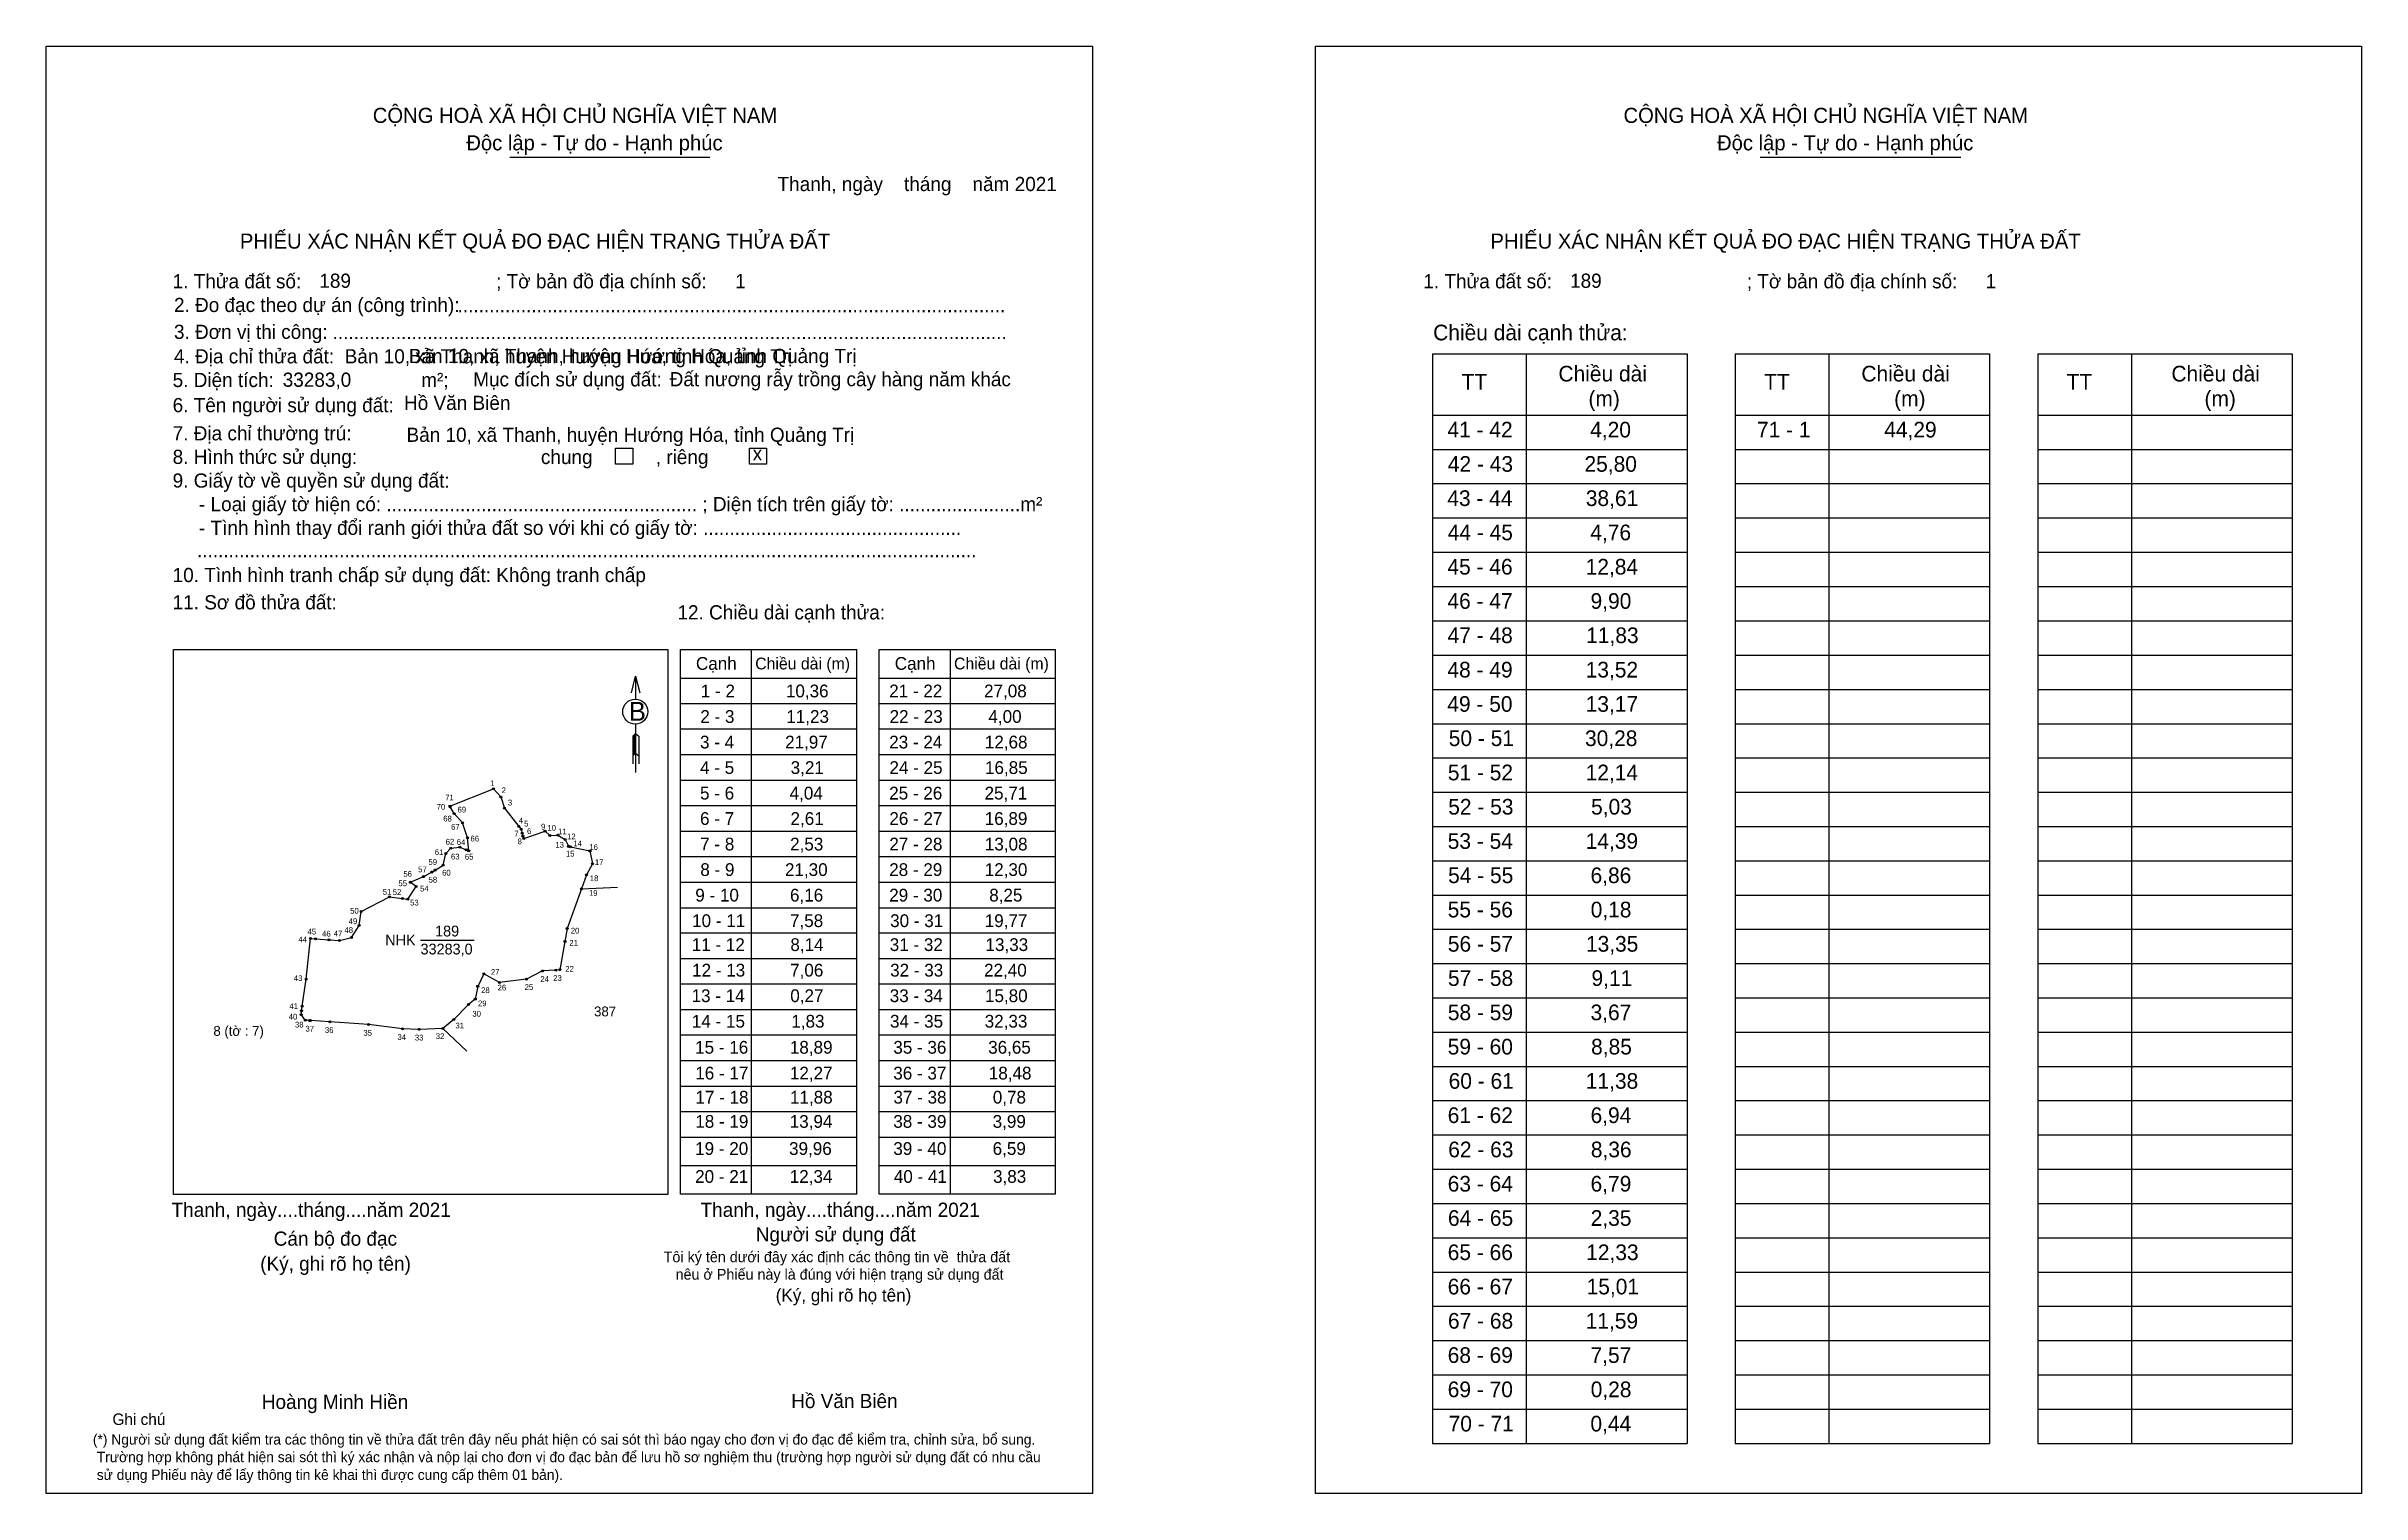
# Model space of a CAD drawing. Extents: x 545308 to 547058, y 1824602 to 1825696.
import ezdxf

# ---------------------------------------------------------------- set-up
doc = ezdxf.new("R2010")
doc.units = 0
for name, color, linetype in [('CanhThua', 7, 'Continuous'), ('kqddKhungInTrang1', 7, 'Continuous'), ('kqddKhungInTrang2', 7, 'Continuous'), ('kqddNoiDung', 7, 'Continuous'), ('kqddTemplate', 7, 'Continuous'), ('MocDinhThua', 7, 'Continuous'), ('NhanDiaChinhThua', 7, 'Continuous'), ('NhanTuCan', 7, 'Continuous'), ('RauThua', 7, 'Continuous'), ('SoHieuDinhThua', 7, 'Continuous')]:
    doc.layers.add(name, color=color, linetype=linetype)

msp = doc.modelspace()

# ---------------------------------------------------------------- linework, layer by layer
at = {"layer": 'CanhThua'}
for p, q in [((545612.8, 1825122.1), (545645.8, 1825135.1)), ((545645.8, 1825135.1), (545651.4, 1825129)), ((545613, 1825121.8), (545612.8, 1825122.1)), ((545613.1, 1825121.6), (545613, 1825121.8)), ((545616.2, 1825116.4), (545613.1, 1825121.6)), ((545622.4, 1825109.5), (545616.2, 1825116.4)), ((545651.4, 1825129), (545654.2, 1825120.5)), ((545654.2, 1825120.5), (545665.1, 1825106.7)), ((545626.1, 1825098.1), (545622.4, 1825109.5)), ((545627.1, 1825088.3), (545626.1, 1825098.1)), ((545665.1, 1825106.7), (545666.7, 1825104.7)), ((545666.7, 1825104.7), (545667.6, 1825101.6)), ((545667.6, 1825101.6), (545668.1, 1825099.5)), ((545668.1, 1825099.5), (545668.7, 1825097.6)), ((545668.7, 1825097.6), (545684.8, 1825103.1)), ((545684.8, 1825103.1), (545688.4, 1825099.8)), ((545688.4, 1825099.8), (545694.5, 1825100.2)), ((545694.5, 1825100.2), (545700.1, 1825096.9)), ((545700.1, 1825096.9), (545702.5, 1825091.8)), ((545601.8, 1825073.8), (545607.9, 1825077.5)), ((545607.9, 1825077.5), (545609.9, 1825086.3)), ((545609.9, 1825086.3), (545613.7, 1825090.4)), ((545613.7, 1825090.4), (545620.3, 1825091.1)), ((545620.3, 1825091.1), (545625.3, 1825089)), ((545625.3, 1825089), (545627.1, 1825088.3)), ((545702.5, 1825091.8), (545702.6, 1825091.6)), ((545702.6, 1825091.6), (545704, 1825091.3)), ((545704, 1825091.3), (545718.8, 1825088.2)), ((545720.6, 1825078.5), (545716.2, 1825070.1)), ((545718.8, 1825088.2), (545720.6, 1825078.5)), ((545581, 1825051.7), (545587.4, 1825061.3)), ((545583, 1825064.5), (545583.1, 1825064.6)), ((545587.4, 1825061.3), (545583, 1825064.5)), ((545583.1, 1825064.6), (545592.9, 1825068.8)), ((545592.9, 1825068.8), (545599.2, 1825072.3)), ((545599.2, 1825072.3), (545601.8, 1825073.8)), ((545712.4, 1825059.6), (545701.6, 1825029.5)), ((545716.2, 1825070.1), (545712.4, 1825059.6)), ((545544.3, 1825032), (545545.8, 1825042.4)), ((545545.8, 1825042.4), (545567.3, 1825053.5)), ((545567.3, 1825053.5), (545577, 1825052.2)), ((545577, 1825052.2), (545581, 1825051.7)), ((545538.6, 1825022.8), (545544.3, 1825032)), ((545701.6, 1825029.5), (545699.9, 1825019.8)), ((545504.3, 1824991.3), (545507.5, 1825022)), ((545507.5, 1825022), (545511.3, 1825021.8)), ((545511.3, 1825021.8), (545521.5, 1825021.1)), ((545521.5, 1825021.1), (545529.4, 1825020.6)), ((545529.4, 1825020.6), (545538.6, 1825022.8)), ((545699.9, 1825019.8), (545696.1, 1824998.5)), ((545501.3, 1824970.9), (545504.3, 1824991.3)), ((545638.5, 1824995.3), (545633.9, 1824985.9)), ((545650.4, 1824988.9), (545638.5, 1824995.3)), ((545670.8, 1824991.3), (545650.4, 1824988.9)), ((545682.8, 1824997.5), (545670.8, 1824991.3)), ((545692.9, 1824998.2), (545682.8, 1824997.5)), ((545696.1, 1824998.5), (545692.9, 1824998.2)), ((545626.9, 1824972.1), (545615.8, 1824960.9)), ((545632.1, 1824976.2), (545626.9, 1824972.1)), ((545633.9, 1824985.9), (545632.1, 1824976.2)), ((545500.4, 1824964.5), (545500.8, 1824967.5)), ((545503.6, 1824960.3), (545500.4, 1824964.5)), ((545500.8, 1824967.5), (545501.3, 1824970.9)), ((545506.8, 1824960.1), (545503.6, 1824960.3)), ((545507.4, 1824960.1), (545506.8, 1824960.1)), ((545522.1, 1824959), (545507.4, 1824960.1)), ((545551.4, 1824957), (545522.1, 1824959)), ((545577, 1824953.8), (545551.4, 1824957)), ((545615.8, 1824960.9), (545607.6, 1824954)), ((545589.7, 1824953.4), (545577, 1824953.8)), ((545607.6, 1824954), (545589.7, 1824953.4))]:
    msp.add_line(p, q, dxfattribs=at)
at = {"layer": 'kqddKhungInTrang1'}
msp.add_lwpolyline([(545307.8, 1825696.3), (546098.6, 1825696.3), (546098.6, 1824602.5), (545307.8, 1824602.5)], close=True, dxfattribs=at)
at = {"layer": 'kqddKhungInTrang2'}
msp.add_lwpolyline([(546267.3, 1825696.3), (547058.1, 1825696.3), (547058.1, 1824602.5), (546267.3, 1824602.5)], close=True, dxfattribs=at)
at = {"layer": 'kqddTemplate'}
for p, q in [((545658.1, 1825612.6), (545809.5, 1825612.6)), ((546603.5, 1825612.6), (546755, 1825612.6)), ((546355.8, 1825463.9), (546548.1, 1825463.9)), ((546355.8, 1825463.9), (546355.8, 1824640.5)), ((546426.6, 1825463.9), (546426.6, 1824640.5)), ((546548.1, 1825463.9), (546548.1, 1824640.5)), ((546584.6, 1825463.9), (546584.6, 1824640.5)), ((546584.6, 1825463.9), (546776.9, 1825463.9)), ((546655.3, 1825463.9), (546655.3, 1824640.5)), ((546776.9, 1825463.9), (546776.9, 1824640.5)), ((546813.3, 1825463.9), (546813.3, 1824640.5)), ((546813.3, 1825463.9), (547005.6, 1825463.9)), ((546884.1, 1825463.9), (546884.1, 1824640.5)), ((547005.6, 1825463.9), (547005.6, 1824640.5)), ((546355.8, 1825417.6), (546548.1, 1825417.6)), ((546584.6, 1825417.6), (546776.9, 1825417.6)), ((546813.3, 1825417.6), (547005.6, 1825417.6)), ((546355.8, 1825391.7), (546548.1, 1825391.7)), ((546584.6, 1825391.7), (546776.9, 1825391.7)), ((546813.3, 1825391.7), (547005.6, 1825391.7)), ((546355.8, 1825365.8), (546548.1, 1825365.8)), ((546584.6, 1825365.8), (546776.9, 1825365.8)), ((546813.3, 1825365.8), (547005.6, 1825365.8)), ((546355.8, 1825339.9), (546548.1, 1825339.9)), ((546584.6, 1825339.9), (546776.9, 1825339.9)), ((546813.3, 1825339.9), (547005.6, 1825339.9)), ((546355.8, 1825314), (546548.1, 1825314)), ((546584.6, 1825314), (546776.9, 1825314)), ((546813.3, 1825314), (547005.6, 1825314)), ((546355.8, 1825288.1), (546548.1, 1825288.1)), ((546584.6, 1825288.1), (546776.9, 1825288.1)), ((546813.3, 1825288.1), (547005.6, 1825288.1)), ((546355.8, 1825262.2), (546548.1, 1825262.2)), ((546584.6, 1825262.1), (546776.9, 1825262.1)), ((546813.3, 1825262.1), (547005.6, 1825262.1)), ((545787.2, 1825240.5), (545920.4, 1825240.5)), ((545787.2, 1824828.9), (545787.2, 1825240.5)), ((545840.7, 1825240.5), (545840.7, 1824828.9)), ((545920.4, 1824828.9), (545920.4, 1825240.5)), ((545937.4, 1825240.5), (546070.7, 1825240.5)), ((545937.4, 1824828.9), (545937.4, 1825240.5)), ((545991, 1825240.5), (545991, 1824828.9)), ((546070.7, 1824828.9), (546070.7, 1825240.5)), ((546355.8, 1825236.2), (546548.1, 1825236.2)), ((546584.6, 1825236.2), (546776.9, 1825236.2)), ((546813.3, 1825236.2), (547005.6, 1825236.2)), ((545753.2, 1825220.2), (545753.3, 1825203)), ((545787.2, 1825218.9), (545920.4, 1825218.9)), ((545937.4, 1825218.9), (546070.7, 1825218.9)), ((545787.2, 1825199.6), (545920.4, 1825199.6)), ((545937.4, 1825199.6), (546070.7, 1825199.6)), ((546355.8, 1825210.3), (546548.1, 1825210.3)), ((546584.6, 1825210.3), (546776.9, 1825210.3)), ((546813.3, 1825210.3), (547005.6, 1825210.3)), ((545753.3, 1825184), (545753.3, 1825147.6)), ((546355.8, 1825184.4), (546548.1, 1825184.4)), ((546584.6, 1825184.4), (546776.9, 1825184.4)), ((546813.3, 1825184.4), (547005.6, 1825184.4)), ((545753.3, 1825177), (545751.1, 1825174.9)), ((545753.3, 1825176), (545751.1, 1825173.9)), ((545753.3, 1825175), (545751.1, 1825172.9)), ((545751.1, 1825174.9), (545751.1, 1825154.1)), ((545753.3, 1825174.1), (545751.1, 1825171.9)), ((545753.3, 1825173.1), (545751.1, 1825171)), ((545753.3, 1825172.1), (545751.1, 1825170)), ((545753.3, 1825171.1), (545751.1, 1825169)), ((545753.3, 1825170.1), (545751.1, 1825168)), ((545753.3, 1825169.1), (545751.1, 1825167)), ((545753.3, 1825168.2), (545751.1, 1825166)), ((545753.3, 1825167.2), (545751.1, 1825165)), ((545753.3, 1825166.2), (545751.1, 1825164)), ((545753.3, 1825165.2), (545751.1, 1825163.1)), ((545753.3, 1825177), (545755.6, 1825174.9)), ((545755.6, 1825174.9), (545755.6, 1825154.1)), ((545787.2, 1825180.4), (545920.4, 1825180.4)), ((545937.4, 1825180.4), (546070.7, 1825180.4)), ((545753.3, 1825164.2), (545751.1, 1825162.1)), ((545753.3, 1825163.2), (545751.1, 1825161.1)), ((545753.3, 1825162.2), (545751.1, 1825160.1)), ((545753.3, 1825162.2), (545755.6, 1825160.1)), ((545787.2, 1825161.1), (545920.4, 1825161.1)), ((545937.4, 1825161.1), (546070.7, 1825161.1)), ((546355.8, 1825158.5), (546548.1, 1825158.5)), ((546584.6, 1825158.5), (546776.9, 1825158.5)), ((546813.3, 1825158.5), (547005.6, 1825158.5)), ((545787.2, 1825141.8), (545920.4, 1825141.8)), ((545937.4, 1825141.8), (546070.7, 1825141.8)), ((546355.8, 1825132.6), (546548.1, 1825132.6)), ((546584.6, 1825132.6), (546776.9, 1825132.6)), ((546813.3, 1825132.6), (547005.6, 1825132.6)), ((545787.2, 1825122.5), (545920.4, 1825122.5)), ((545937.4, 1825122.5), (546070.7, 1825122.5)), ((545787.2, 1825103.2), (545920.4, 1825103.2)), ((545937.4, 1825103.2), (546070.7, 1825103.2)), ((546355.8, 1825106.7), (546548.1, 1825106.7)), ((546584.6, 1825106.7), (546776.9, 1825106.7)), ((546813.3, 1825106.7), (547005.6, 1825106.7)), ((545787.2, 1825083.9), (545920.4, 1825083.9)), ((545937.4, 1825083.9), (546070.7, 1825083.9)), ((546355.8, 1825080.8), (546548.1, 1825080.8)), ((546584.6, 1825080.8), (546776.9, 1825080.8)), ((546813.3, 1825080.8), (547005.6, 1825080.8)), ((545787.2, 1825064.6), (545920.4, 1825064.6)), ((545937.4, 1825064.6), (546070.7, 1825064.6)), ((545787.2, 1825045.3), (545920.4, 1825045.3)), ((545937.4, 1825045.3), (546070.7, 1825045.3)), ((546355.8, 1825054.9), (546548.1, 1825054.9)), ((546584.6, 1825054.9), (546776.9, 1825054.9)), ((546813.3, 1825054.9), (547005.6, 1825054.9)), ((545920.4, 1825026), (545787.2, 1825026)), ((546070.7, 1825026), (545937.4, 1825026)), ((546355.8, 1825029), (546548.1, 1825029)), ((546584.6, 1825029), (546776.9, 1825029)), ((546813.3, 1825029), (547005.6, 1825029)), ((545920.4, 1825006.8), (545787.2, 1825006.8)), ((546070.7, 1825006.8), (545937.4, 1825006.8)), ((546355.8, 1825003.1), (546548.1, 1825003.1)), ((546584.6, 1825003.1), (546776.9, 1825003.1)), ((546813.3, 1825003.1), (547005.6, 1825003.1)), ((545920.4, 1824987.5), (545787.2, 1824987.5)), ((546070.7, 1824987.5), (545937.4, 1824987.5)), ((546355.8, 1824977.2), (546548.1, 1824977.2)), ((546584.6, 1824977.2), (546776.9, 1824977.2)), ((546813.3, 1824977.2), (547005.6, 1824977.2)), ((545920.4, 1824968.2), (545787.2, 1824968.2)), ((546070.7, 1824968.2), (545937.4, 1824968.2)), ((545920.4, 1824948.9), (545787.2, 1824948.9)), ((546070.7, 1824948.9), (545937.4, 1824948.9)), ((546355.8, 1824951.3), (546548.1, 1824951.3)), ((546584.6, 1824951.3), (546776.9, 1824951.3)), ((546813.3, 1824951.3), (547005.6, 1824951.3)), ((545920.4, 1824929.6), (545787.2, 1824929.6)), ((546070.7, 1824929.6), (545937.4, 1824929.6)), ((546355.8, 1824925.4), (546548.1, 1824925.4)), ((546584.6, 1824925.4), (546776.9, 1824925.4)), ((546813.3, 1824925.4), (547005.6, 1824925.4)), ((545920.4, 1824910.3), (545787.2, 1824910.3)), ((546070.7, 1824910.3), (545937.4, 1824910.3)), ((545920.4, 1824891), (545787.2, 1824891)), ((546070.7, 1824891), (545937.4, 1824891)), ((546355.8, 1824899.5), (546548.1, 1824899.5)), ((546584.6, 1824899.5), (546776.9, 1824899.5)), ((546813.3, 1824899.5), (547005.6, 1824899.5)), ((545920.4, 1824871.7), (545787.2, 1824871.7)), ((546070.7, 1824871.7), (545937.4, 1824871.7)), ((546355.8, 1824873.6), (546548.1, 1824873.6)), ((546584.6, 1824873.6), (546776.9, 1824873.6)), ((546813.3, 1824873.6), (547005.6, 1824873.6)), ((545920.4, 1824850.3), (545787.2, 1824850.3)), ((546070.7, 1824850.3), (545937.4, 1824850.3)), ((546355.8, 1824847.7), (546548.1, 1824847.7)), ((546584.6, 1824847.7), (546776.9, 1824847.7)), ((546813.3, 1824847.7), (547005.6, 1824847.7)), ((545920.4, 1824828.9), (545787.2, 1824828.9)), ((546070.7, 1824828.9), (545937.4, 1824828.9)), ((546355.8, 1824821.8), (546548.1, 1824821.8)), ((546584.6, 1824821.8), (546776.9, 1824821.8)), ((546813.3, 1824821.8), (547005.6, 1824821.8)), ((546355.8, 1824795.9), (546548.1, 1824795.9)), ((546584.6, 1824795.9), (546776.9, 1824795.9)), ((546813.3, 1824795.9), (547005.6, 1824795.9)), ((546355.8, 1824770), (546548.1, 1824770)), ((546584.6, 1824770), (546776.9, 1824770)), ((546813.3, 1824770), (547005.6, 1824770)), ((546355.8, 1824744.1), (546548.1, 1824744.1)), ((546584.6, 1824744.1), (546776.9, 1824744.1)), ((546813.3, 1824744.1), (547005.6, 1824744.1)), ((546355.8, 1824718.2), (546548.1, 1824718.2)), ((546584.6, 1824718.2), (546776.9, 1824718.2)), ((546813.3, 1824718.2), (547005.6, 1824718.2)), ((546355.8, 1824692.3), (546548.1, 1824692.3)), ((546584.6, 1824692.3), (546776.9, 1824692.3)), ((546813.3, 1824692.3), (547005.6, 1824692.3)), ((546355.8, 1824666.4), (546548.1, 1824666.4)), ((546584.6, 1824666.4), (546776.9, 1824666.4)), ((546813.3, 1824666.4), (547005.6, 1824666.4)), ((546355.8, 1824640.5), (546548.1, 1824640.5)), ((546584.6, 1824640.5), (546776.9, 1824640.5)), ((546813.3, 1824640.5), (547005.6, 1824640.5))]:
    msp.add_line(p, q, dxfattribs=at)
for points in [[(545738.2, 1825392.5), (545751.1, 1825392.5), (545751.1, 1825380.5), (545738.2, 1825380.5)], [(545839.4, 1825392.5), (545852.3, 1825392.5), (545852.3, 1825380.5), (545839.4, 1825380.5)], [(545404, 1825240.5), (545777.7, 1825240.5), (545777.7, 1824828.5), (545404, 1824828.5)]]:
    msp.add_lwpolyline(points, close=True, dxfattribs=at)
msp.add_lwpolyline([(545750.1, 1825207.7), (545753.2, 1825220.2), (545756.4, 1825207.8)], dxfattribs=at)
msp.add_circle((545753, 1825193.5), 9.49, dxfattribs=at)
at = {"layer": 'MocDinhThua'}
for centre in [(545645.8, 1825135.1), (545651.4, 1825129), (545612.8, 1825122.1), (545613, 1825121.8), (545613.1, 1825121.6), (545616.2, 1825116.4), (545654.2, 1825120.5), (545622.4, 1825109.5), (545626.1, 1825098.1), (545665.1, 1825106.7), (545666.7, 1825104.7), (545667.6, 1825101.6), (545668.1, 1825099.5), (545668.7, 1825097.6), (545684.8, 1825103.1), (545688.4, 1825099.8), (545694.5, 1825100.2), (545700.1, 1825096.9), (545607.9, 1825077.5), (545609.9, 1825086.3), (545613.7, 1825090.4), (545620.3, 1825091.1), (545625.3, 1825089), (545627.1, 1825088.3), (545702.5, 1825091.8), (545702.6, 1825091.6), (545704, 1825091.3), (545718.8, 1825088.2), (545720.6, 1825078.5), (545583, 1825064.5), (545583.1, 1825064.6), (545587.4, 1825061.3), (545592.9, 1825068.8), (545599.2, 1825072.3), (545601.8, 1825073.8), (545712.4, 1825059.6), (545716.2, 1825070.1), (545545.8, 1825042.4), (545567.3, 1825053.5), (545577, 1825052.2), (545581, 1825051.7), (545544.3, 1825032), (545701.6, 1825029.5), (545507.5, 1825022), (545511.3, 1825021.8), (545521.5, 1825021.1), (545529.4, 1825020.6), (545538.6, 1825022.8), (545699.9, 1825019.8), (545504.3, 1824991.3), (545638.5, 1824995.3), (545650.4, 1824988.9), (545670.8, 1824991.3), (545682.8, 1824997.5), (545692.9, 1824998.2), (545696.1, 1824998.5), (545626.9, 1824972.1), (545632.1, 1824976.2), (545633.9, 1824985.9), (545500.4, 1824964.5), (545500.8, 1824967.5), (545501.3, 1824970.9), (545503.6, 1824960.3), (545506.8, 1824960.1), (545507.4, 1824960.1), (545522.1, 1824959), (545551.4, 1824957), (545577, 1824953.8), (545607.6, 1824954), (545615.8, 1824960.9), (545589.7, 1824953.4)]:
    msp.add_circle(centre, 0.746, dxfattribs=at)
at = {"layer": 'NhanDiaChinhThua'}
msp.add_line((545590.7, 1825020.9), (545631.2, 1825020.9), dxfattribs=at)
at = {"layer": 'RauThua'}
for p, q in [((545712.4, 1825059.6), (545712.7, 1825059.6)), ((545712.7, 1825059.6), (545739.5, 1825060.9)), ((545607.6, 1824954), (545625.7, 1824936.8))]:
    msp.add_line(p, q, dxfattribs=at)

# ---------------------------------------------------------------- texts
at = {"layer": 'kqddNoiDung'}
for s, height, p in [('Thanh, ngày    tháng    năm 2021  ', 10.716, (545860.6, 1825586.9)), ('189', 10.72, (545514.2, 1825513.8)), ('1', 10.7, (545828.5, 1825513.5)), ('189', 10.72, (546459.7, 1825513.8)), ('1', 10.7, (546773.9, 1825513.5)), ('........................................................................................................', 10.7164, (545618.7, 1825495.3)), ('................................................................................................................................', 10.7164, (545524.2, 1825475)), ('Bản 10, xã Thanh, huyện Hướng Hóa, tỉnh Quảng Trị', 10.716, (545581.9, 1825456.9)), ('33283,0', 10.72, (545486.5, 1825439)), ('Đất nương rẫy trồng cây hàng năm khác', 10.716, (545779, 1825439.4)), ('Hồ Văn Biên', 10.716, (545578.2, 1825421.5)), ('41 - 42', 11.84, (546367, 1825400.7)), ('4,20', 11.84, (546474.9, 1825400.7)), ('71 - 1', 11.84, (546601, 1825400.7)), ('44,29', 11.84, (546697.2, 1825400.7)), ('Bản 10, xã Thanh, huyện Hướng Hóa, tỉnh Quảng Trị', 10.716, (545580.1, 1825397.4)), ('x', 10.7, (545841.8, 1825383.3)), ('42 - 43', 11.84, (546367.3, 1825374.8)), ('25,80', 11.84, (546470.6, 1825374.8)), ('43 - 44', 11.84, (546366.9, 1825348.9)), ('38,61', 11.84, (546471.6, 1825348.9)), ('44 - 45', 11.84, (546367.2, 1825323)), ('4,76', 11.84, (546475, 1825323)), ('45 - 46', 11.84, (546367, 1825297.1)), ('12,84', 11.84, (546471.5, 1825297.1)), ('46 - 47', 11.84, (546367, 1825271.2)), ('9,90', 11.84, (546475.2, 1825271.2)), ('47 - 48', 11.84, (546367.1, 1825245.3)), ('11,83', 11.84, (546471.9, 1825245.3)), ('48 - 49', 11.84, (546367, 1825219.3)), ('13,52', 11.84, (546471.5, 1825219.3)), ('1 - 2', 9.64, (545802.6, 1825204.3)), ('10,36', 9.64, (545866.9, 1825204.3)), ('21 - 22', 9.64, (545945, 1825204.3)), ('27,08', 9.64, (546016.7, 1825204.3)), ('49 - 50', 11.84, (546366.9, 1825193.4)), ('13,17', 11.84, (546471.5, 1825193.4)), ('2 - 3', 9.64, (545802.2, 1825185)), ('11,23', 9.64, (545867.2, 1825185)), ('22 - 23', 9.64, (545945.3, 1825185)), ('4,00', 9.64, (546020, 1825185)), ('3 - 4', 9.64, (545802, 1825165.7)), ('21,97', 9.64, (545866.3, 1825165.7)), ('23 - 24', 9.64, (545945, 1825165.7)), ('12,68', 9.64, (546017.3, 1825165.7)), ('50 - 51', 11.84, (546368, 1825167.5)), ('30,28', 11.84, (546471, 1825167.5)), ('4 - 5', 9.64, (545802, 1825146.4)), ('3,21', 9.64, (545870.5, 1825146.4)), ('24 - 25', 9.64, (545945.2, 1825146.4)), ('16,85', 9.64, (546017.4, 1825146.4)), ('51 - 52', 11.84, (546367.3, 1825141.6)), ('12,14', 11.84, (546471.5, 1825141.6)), ('5 - 6', 9.64, (545802, 1825127.1)), ('4,04', 9.64, (545869.7, 1825127.1)), ('25 - 26', 9.64, (545945, 1825127.1)), ('25,71', 9.64, (546017.1, 1825127.1)), ('6 - 7', 9.64, (545802, 1825107.9)), ('2,61', 9.64, (545870.4, 1825107.9)), ('26 - 27', 9.64, (545945.1, 1825107.9)), ('16,89', 9.64, (546017.2, 1825107.9)), ('52 - 53', 11.84, (546367.6, 1825115.7)), ('5,03', 11.84, (546475.6, 1825115.7)), ('7 - 8', 9.64, (545802.1, 1825088.6)), ('2,53', 9.64, (545870.1, 1825088.6)), ('27 - 28', 9.64, (545945.1, 1825088.6)), ('13,08', 9.64, (546017.3, 1825088.6)), ('53 - 54', 11.84, (546367.2, 1825089.8)), ('14,39', 11.84, (546471.5, 1825089.8)), ('8 - 9', 9.64, (545802.2, 1825069.3)), ('21,30', 9.64, (545866.2, 1825069.3)), ('28 - 29', 9.64, (545945, 1825069.3)), ('12,30', 9.64, (546017.2, 1825069.3)), ('9 - 10', 9.64, (545798.4, 1825050)), ('6,16', 9.64, (545870, 1825050)), ('29 - 30', 9.64, (545945, 1825050)), ('8,25', 9.64, (546020.6, 1825050)), ('54 - 55', 11.84, (546367.5, 1825063.9)), ('6,86', 11.84, (546475.2, 1825063.9)), ('55 - 56', 11.84, (546367.2, 1825038)), ('0,18', 11.84, (546475.3, 1825038)), ('10 - 11', 9.64, (545796, 1825030.7)), ('7,58', 9.64, (545870, 1825030.7)), ('30 - 31', 9.64, (545945.7, 1825030.7)), ('19,77', 9.64, (546017.2, 1825030.7)), ('11 - 12', 9.64, (545795.7, 1825012.6)), ('8,14', 9.64, (545870.3, 1825012.6)), ('31 - 32', 9.64, (545945.4, 1825012.6)), ('13,33', 9.64, (546017.8, 1825012.6)), ('56 - 57', 11.84, (546367.3, 1825012.1)), ('13,35', 11.84, (546471.7, 1825012.1)), ('12 - 13', 9.64, (545796, 1824993.3)), ('7,06', 9.64, (545870.1, 1824993.3)), ('32 - 33', 9.64, (545945.7, 1824993.3)), ('22,40', 9.64, (546016.7, 1824993.3)), ('57 - 58', 11.84, (546367.4, 1824986.2)), ('9,11', 11.84, (546475.9, 1824986.2)), ('13 - 14', 9.64, (545795.6, 1824974)), ('0,27', 9.64, (545870.2, 1824974)), ('33 - 34', 9.64, (545945.4, 1824974)), ('15,80', 9.64, (546017.4, 1824974)), ('58 - 59', 11.84, (546367.3, 1824960.3)), ('3,67', 11.84, (546475.2, 1824960.3)), ('14 - 15', 9.64, (545795.8, 1824954.7)), ('1,83', 9.64, (545871, 1824954.7)), ('34 - 35', 9.64, (545945.6, 1824954.7)), ('32,33', 9.64, (546017.2, 1824954.7)), ('15 - 16', 9.64, (545798.3, 1824935)), ('18,89', 9.64, (545869.9, 1824935)), ('35 - 36', 9.64, (545948.1, 1824935)), ('36,65', 9.64, (546019.8, 1824935)), ('59 - 60', 11.84, (546367.2, 1824934.4)), ('8,85', 11.84, (546475.6, 1824934.4)), ('16 - 17', 9.64, (545798.4, 1824915.5)), ('12,27', 9.64, (545869.9, 1824915.5)), ('36 - 37', 9.64, (545948.1, 1824915.5)), ('18,48', 9.64, (546020.3, 1824915.5)), ('60 - 61', 11.84, (546367.9, 1824908.5)), ('11,38', 11.84, (546471.6, 1824908.5)), ('17 - 18', 9.64, (545798.5, 1824897.3)), ('11,88', 9.64, (545870, 1824897.3)), ('37 - 38', 9.64, (545948.2, 1824897.3)), ('0,78', 9.64, (546023.3, 1824897.3)), ('18 - 19', 9.64, (545798.4, 1824879)), ('13,94', 9.64, (545869.8, 1824879)), ('38 - 39', 9.64, (545948.1, 1824879)), ('3,99', 9.64, (546023.2, 1824879)), ('61 - 62', 11.84, (546367.2, 1824882.6)), ('6,94', 11.84, (546475.2, 1824882.6)), ('19 - 20', 9.64, (545798.3, 1824858.5)), ('39,96', 9.64, (545869.3, 1824858.5)), ('39 - 40', 9.64, (545948.1, 1824858.5)), ('6,59', 9.64, (546023.2, 1824858.5)), ('62 - 63', 11.84, (546367.6, 1824856.7)), ('8,36', 11.84, (546475.4, 1824856.7)), ('20 - 21', 9.64, (545798.3, 1824837.4)), ('12,34', 9.64, (545869.8, 1824837.4)), ('40 - 41', 9.64, (545948.5, 1824837.4)), ('3,83', 9.64, (546023.5, 1824837.4)), ('63 - 64', 11.84, (546367.2, 1824830.8)), ('6,79', 11.84, (546475.2, 1824830.8)), ('Thanh, ngày....tháng....năm 2021', 10.716, (545402.5, 1824811.7)), ('Thanh, ngày....tháng....năm 2021', 10.716, (545802.4, 1824811.7)), ('64 - 65', 11.84, (546367.4, 1824804.9)), ('2,35', 11.84, (546475.3, 1824804.9)), ('65 - 66', 11.84, (546367.2, 1824779)), ('12,33', 11.84, (546471.9, 1824779)), ('66 - 67', 11.84, (546367.2, 1824753.1)), ('15,01', 11.84, (546472.2, 1824753.1)), ('67 - 68', 11.84, (546367.4, 1824727.2)), ('11,59', 11.84, (546471.5, 1824727.2)), ('68 - 69', 11.84, (546367.2, 1824701.3)), ('7,57', 11.84, (546475.2, 1824701.3)), ('Hồ Văn Biên', 10.716, (545870.9, 1824667.2)), ('69 - 70', 11.84, (546367.2, 1824675.4)), ('0,28', 11.84, (546475.3, 1824675.4)), ('70 - 71', 11.84, (546367.9, 1824649.5)), ('0,44', 11.84, (546475.1, 1824649.5))]:
    msp.add_text(s, height=height, dxfattribs=at).set_placement(p)
at = {"layer": 'kqddTemplate'}
for s, height, p in [('CỘNG HOÀ XÃ HỘI CHỦ NGHĨA VIỆT NAM', 11.431, (545554.6, 1825638.4)), ('CỘNG HOÀ XÃ HỘI CHỦ NGHĨA VIỆT NAM', 11.431, (546500.1, 1825638.4)), ('Độc lập - Tự do - Hạnh phúc', 11.431, (545625.3, 1825617.7)), ('Độc lập - Tự do - Hạnh phúc', 11.431, (546570.8, 1825617.7)), ('PHIẾU XÁC NHẬN KẾT QUẢ ĐO ĐẠC HIỆN TRẠNG THỬA ĐẤT', 11.431, (545454.1, 1825543.4)), ('PHIẾU XÁC NHẬN KẾT QUẢ ĐO ĐẠC HIỆN TRẠNG THỬA ĐẤT', 11.431, (546399.5, 1825543.4)), ('1. Thửa đất số:                                     ; Tờ bản đồ địa chính số:', 10.716, (545403.3, 1825513.4)), ('1. Thửa đất số:                                     ; Tờ bản đồ địa chính số:', 10.716, (546348.8, 1825513.4)), ('2. Đo đạc theo dự án (công trình): ', 10.716, (545404.3, 1825495.5)), ('3. Đơn vị thi công: ', 10.716, (545404.3, 1825475.2)), ('Chiều dài cạnh thửa:', 11.842, (546356.2, 1825474.1)), ('4. Địa chỉ thửa đất:  Bản 10, xã Thanh, huyện Hướng Hóa, tỉnh Quảng Trị', 10.716, (545404.3, 1825456.7)), ('5. Diện tích:                            m²; ', 10.716, (545403.3, 1825438.8)), ('Mục đích sử dụng đất:', 10.716, (545630.5, 1825439.3)), ('TT', 11.84, (546377.7, 1825436.9)), ('Chiều dài', 11.84, (546450.9, 1825443)), ('TT', 11.84, (546606.4, 1825436.9)), ('Chiều dài', 11.84, (546679.9, 1825443)), ('TT', 11.84, (546835.1, 1825436.9)), ('Chiều dài', 11.84, (546914.3, 1825443)), ('6. Tên người sử dụng đất:', 10.716, (545403.3, 1825419.8)), ('(m)', 11.84, (546473.6, 1825424.2)), ('(m)', 11.84, (546704.7, 1825424.2)), ('(m)', 11.84, (546939.3, 1825424.2)), ('7. Địa chỉ thường trú:', 10.716, (545403.3, 1825398.5)), ('8. Hình thức sử dụng:', 10.716, (545403.3, 1825380.7)), ('9. Giấy tờ về quyền sử dụng đất:', 10.716, (545403.3, 1825362.8)), ('chung            , riêng', 10.716, (545681.7, 1825380.6)), ('     - Loại giấy tờ hiện có: ........................................................... ; Diện tích trên giấy tờ: .......................m²', 10.7164, (545403.3, 1825345)), ('     - Tình hình thay đổi ranh giới thửa đất so với khi có giấy tờ: .................................................', 10.7164, (545403.3, 1825327.1)), ('....................................................................................................................................................', 10.7164, (545421.7, 1825310.1)), ('10. Tình hình tranh chấp sử dụng đất: Không tranh chấp', 10.716, (545403.3, 1825291.4)), ('11. Sơ đồ thửa đất:', 10.716, (545403.3, 1825270.8)), ('12. Chiều dài cạnh thửa:', 10.716, (545784.9, 1825263.2)), ('Cạnh', 9.64, (545798.9, 1825225.1)), ('Chiều dài (m)', 8.93, (545843.7, 1825225.4)), ('Cạnh', 9.64, (545949.2, 1825225.1)), ('Chiều dài (m)', 8.93, (545994, 1825225.4)), ('B', 14.3, (545748.3, 1825186.6)), ('Cán bộ đo đạc', 10.716, (545479.7, 1824789.9)), ('Người sử dụng đất', 10.716, (545844.1, 1824793.1)), ('(Ký, ghi rõ họ tên)', 10.716, (545469.5, 1824771)), ('Tôi ký tên dưới đây xác định các thông tin về  thửa đất ', 8.102, (545774.5, 1824777.4)), ('nêu ở Phiếu này là đúng với hiện trạng sử dụng đất', 8.102, (545783.5, 1824764.2)), ('(Ký, ghi rõ họ tên)', 9.645, (545859.2, 1824747.7)), ('Hoàng Minh Hiền', 10.716, (545470.7, 1824666.5)), ('Ghi chú', 8.68, (545357.8, 1824654.4)), ('(*) Người sử dụng đất kiểm tra các thông tin về thửa đất trên đây nếu phát hiện có sai sót thì báo ngay cho đơn vị đo đạc để kiểm tra, chỉnh sửa, bổ sung.', 7.8123, (545343, 1824639.6)), (' Trường hợp không phát hiện sai sót thì ký xác nhận và nộp lại cho đơn vị đo đạc bản để lưu hồ sơ nghiệm thu (trường hợp người sử dụng đất có nhu cầu', 7.8123, (545343, 1824626.3)), (' sử dụng Phiếu này để lấy thông tin kê khai thì được cung cấp thêm 01 bản).', 7.812, (545343, 1824612.9))]:
    msp.add_text(s, height=height, dxfattribs=at).set_placement(p)
at = {"layer": 'NhanDiaChinhThua'}
for s, p in [('NHK', (545564, 1825016.8)), ('189', (545601.7, 1825023.6)), ('33283,0', (545590.7, 1825010))]:
    msp.add_text(s, height=8.14, dxfattribs=at).set_placement(p)
at = {"layer": 'NhanTuCan'}
for s, p in [('8 (tờ : 7)', (545434.1, 1824948.5)), ('387', (545721.9, 1824963.2))]:
    msp.add_text(s, height=7.46, dxfattribs=at).set_placement(p)
at = {"layer": 'SoHieuDinhThua'}
for s, p in [('71', (545609.3, 1825126.4)), ('1', (545643.3, 1825137.2)), ('2', (545652, 1825131.9)), ('70', (545602.9, 1825119.4)), ('68', (545607.9, 1825110.5)), ('69', (545618.7, 1825117.3)), ('3', (545656.7, 1825122.6)), ('4', (545665, 1825109.1)), ('62', (545609.7, 1825093)), ('67', (545613.8, 1825104.2)), ('64', (545618.1, 1825092.7)), ('66', (545628.5, 1825095.4)), ('7', (545661.6, 1825099.1)), ('8', (545664.1, 1825093.3)), ('5', (545669, 1825106.7)), ('6', (545671.2, 1825101)), ('9', (545681.8, 1825104.4)), ('10', (545686.6, 1825103.5)), ('13', (545692.6, 1825090.7)), ('11', (545694.7, 1825100.8)), ('12', (545701.5, 1825097)), ('14', (545706.3, 1825091.7)), ('59', (545596.7, 1825077.7)), ('61', (545601.5, 1825085.1)), ('63', (545613.7, 1825081.8)), ('65', (545624.2, 1825081.7)), ('15', (545700.6, 1825084)), ('16', (545718.3, 1825089)), ('17', (545722.5, 1825077.6)), ('51', (545562.1, 1825055.1)), ('55', (545574, 1825061.6)), ('56', (545577.7, 1825068.7)), ('57', (545588.9, 1825072.1)), ('54', (545590.3, 1825057.6)), ('58', (545596.8, 1825064.3)), ('60', (545607, 1825069.6)), ('18', (545718.7, 1825065.4)), ('50', (545537.5, 1825040.8)), ('52', (545569.7, 1825054.9)), ('53', (545582.8, 1825047)), ('19', (545718, 1825054.3)), ('45', (545505.3, 1825025.1)), ('46', (545516.3, 1825023.5)), ('47', (545525.1, 1825023.7)), ('48', (545533.2, 1825026.3)), ('49', (545536.4, 1825032.9)), ('20', (545704.3, 1825025.8)), ('44', (545498.4, 1825019.2)), ('21', (545703.2, 1825016.6)), ('43', (545494.9, 1824989.9)), ('27', (545643.9, 1824994.6)), ('24', (545681.3, 1824989.3)), ('23', (545691, 1824990)), ('22', (545700.1, 1824996.9)), ('41', (545491.6, 1824968.8)), ('29', (545634.1, 1824970.8)), ('28', (545636.5, 1824980.8)), ('26', (545649, 1824982.8)), ('25', (545669.4, 1824983.2)), ('40', (545491.1, 1824960.8)), ('38', (545495.8, 1824954.8)), ('37', (545503.7, 1824951.7)), ('36', (545518.4, 1824950.7)), ('31', (545617.1, 1824954.1)), ('30', (545629.9, 1824963)), ('35', (545547.5, 1824948.6)), ('34', (545573.3, 1824945.4)), ('33', (545586.4, 1824945)), ('32', (545602.2, 1824946.1))]:
    msp.add_text(s, height=4.35, dxfattribs=at).set_placement(p)

doc.saveas('drawing.dxf')
